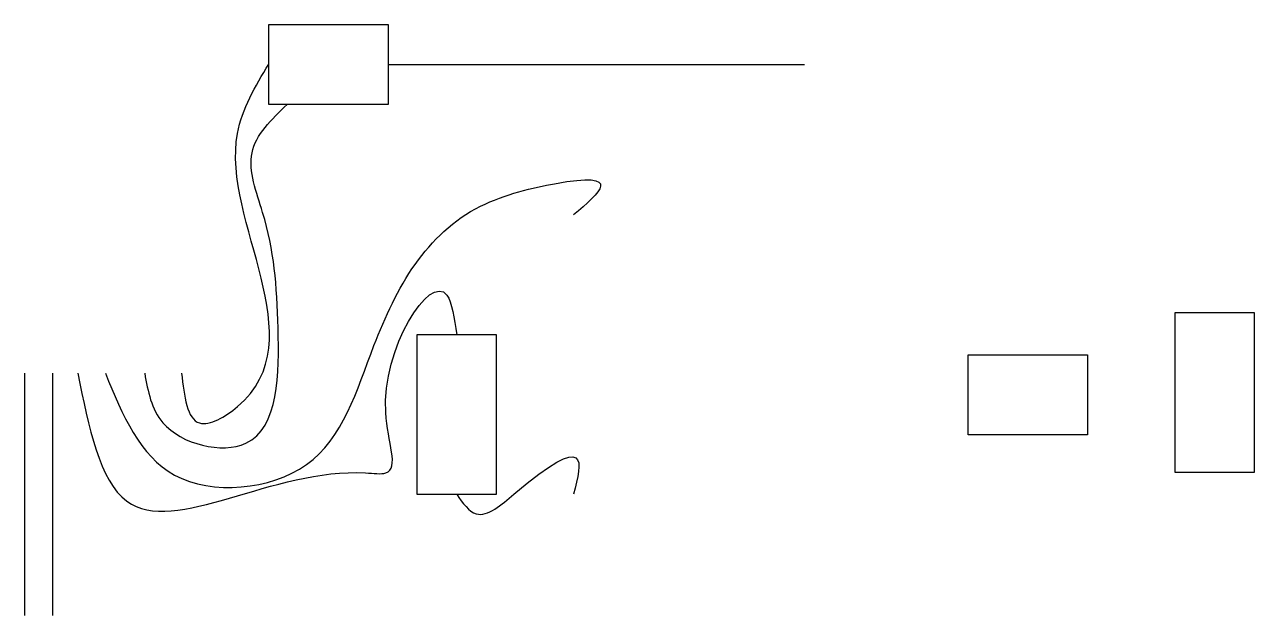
# Model space of a CAD drawing. Header units: inches. Extents: x 3.2 to 34.1, y 9.1 to 24.
import ezdxf

# ---------------------------------------------------------------- set-up
doc = ezdxf.new("R2010")
doc.units = ezdxf.units.IN
doc.header["$MEASUREMENT"] = 0
doc.layers.add('breaker', color=30, linetype='Continuous')

msp = doc.modelspace()

# ---------------------------------------------------------------- linework, layer by layer
for p, q in [((12.325, 22.956), (22.765, 22.956)), ((3.2, 15.215), (3.2, 9.148)), ((3.904, 15.215), (3.904, 9.148))]:
    msp.add_line(p, q)
for points in [[(9.325, 23.956), (12.325, 23.956), (12.325, 21.956), (9.325, 21.956)], [(26.872, 15.677), (29.872, 15.677), (29.872, 13.677), (26.872, 13.677)]]:
    msp.add_lwpolyline(points, close=True)
for points in [[(7.138, 15.215), (7.59, 13.971), (8.543, 14.38), (8.543, 21.229), (9.325, 22.968)], [(6.214, 15.215), (6.666, 13.978), (8.753, 13.463), (9.559, 16.344), (9.173, 19.25), (8.906, 20.743), (9.787, 21.956)], [(5.228, 15.215), (6.963, 12.665), (10.271, 12.928), (11.966, 15.909), (14.642, 19.404), (16.495, 19.969), (16.974, 19.184, 6.6)], [(4.537, 15.215), (5.762, 12.013), (11.756, 12.719), (12.261, 12.719), (12.261, 14.23), (13.795, 17.176), (14.041, 16.184)], [(14.041, 12.184), (14.534, 11.691), (15.474, 12.184), (16.974, 12.184, 6.6)]]:
    msp.add_spline(points, degree=3)
at = {"layer": 'breaker'}
for points in [[(32.056, 12.734), (34.056, 12.734), (34.056, 16.734), (32.056, 16.734)], [(13.041, 12.184), (15.041, 12.184), (15.041, 16.184), (13.041, 16.184)]]:
    msp.add_lwpolyline(points, close=True, dxfattribs=at)

doc.saveas('drawing.dxf')
